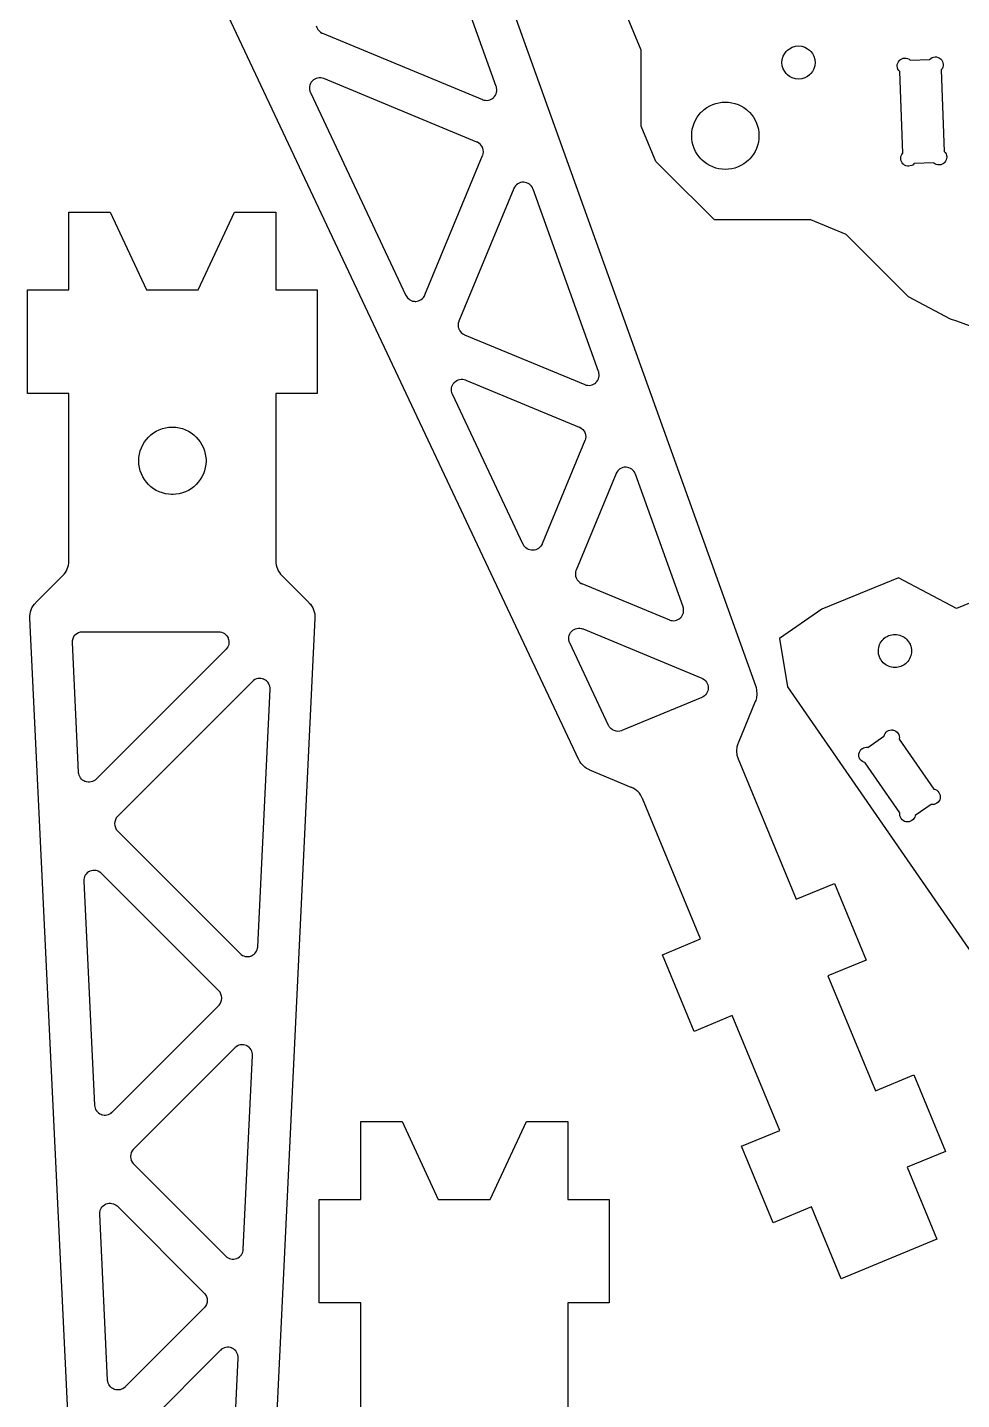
# Model space of a CAD drawing. Extents: x 0 to 997, y 0 to 569.
# Drawn here: x 0 to 90.2, y 299.7 to 432.2 of the extents above; entities that cross this region are included whole.
import ezdxf

# ---------------------------------------------------------------- set-up
doc = ezdxf.new("R2010")
doc.units = 0
doc.layers.get('0').update_dxf_attribs({"linetype": 'CONTINUOUS'})

msp = doc.modelspace()

# ---------------------------------------------------------------- linework, layer by layer
at = {"color": 0}
for points in [[(38.2522, 457.899), (70.3487, 368.554), (70.3799, 368.468), (70.4411, 368.196), (70.466, 367.831), (70.4236, 367.467), (70.3494, 367.199), (70.3143, 367.112), (68.6535, 363.104), (68.6161, 363.013), (68.5393, 362.726), (68.5012, 362.339), (68.5393, 361.95), (68.616, 361.664), (68.6535, 361.572), (74.2681, 348.018), (77.9636, 349.549), (81.0251, 342.158), (77.3296, 340.626), (81.9218, 329.54), (85.6174, 331.071), (88.6789, 323.681), (84.9833, 322.15), (87.8535, 315.221), (78.6146, 311.393), (75.7444, 318.322), (72.0489, 316.792), (68.9875, 324.183), (72.6831, 325.714), (68.0908, 336.8), (64.3953, 335.269), (61.3339, 342.661), (65.0293, 344.192), (59.4147, 357.746), (59.3958, 357.792), (59.33, 357.925), (59.2289, 358.093), (59.1122, 358.25), (58.9811, 358.394), (58.8367, 358.526), (58.6796, 358.643), (58.5113, 358.743), (58.3779, 358.81), (58.3324, 358.828), (54.3229, 360.489), (54.3229, 360.489), (54.2801, 360.507), (54.1549, 360.568), (53.9958, 360.661), (53.8467, 360.769), (53.7083, 360.889), (53.5815, 361.022), (53.4671, 361.165), (53.3661, 361.319), (53.299, 361.442), (53.2793, 361.485), (12.7993, 447.356)], [(27.9033, 432.356), (27.9594, 432.172), (28.0494, 432.003), (28.1711, 431.853), (28.3222, 431.728), (28.4542, 431.65), (28.5007, 431.631), (43.9619, 425.226), (43.9619, 425.226), (43.9957, 425.213), (44.1013, 425.181), (44.2435, 425.156), (44.3864, 425.151), (44.5279, 425.168), (44.6657, 425.204), (44.7975, 425.26), (44.9213, 425.333), (45.0082, 425.401), (45.0346, 425.426), (45.0611, 425.453), (45.1331, 425.536), (45.2135, 425.656), (45.2753, 425.785), (45.3178, 425.921), (45.3406, 426.061), (45.3432, 426.204), (45.3251, 426.347), (45.2981, 426.454), (45.2857, 426.489), (36.8724, 449.908)], [(91.6111, 403.158), (89.7907, 403.824), (89.1826, 404.042), (85.0978, 406.175), (79.0849, 412.188), (75.6706, 413.601), (66.3569, 413.601), (61.6289, 418.329), (60.7, 419.258), (59.2858, 422.672), (59.2858, 429.986), (57.8715, 433.4)], [(4.762, 280.325), (0.2249, 375.151), (0.2224, 375.203), (0.2259, 375.361), (0.2487, 375.568), (0.2926, 375.771), (0.3571, 375.968), (0.4416, 376.157), (0.5453, 376.336), (0.6678, 376.504), (0.7713, 376.624), (0.8084, 376.661), (3.4142, 379.267), (3.4492, 379.301), (3.547, 379.414), (3.664, 379.571), (3.7644, 379.739), (3.8477, 379.915), (3.9135, 380.099), (3.9612, 380.289), (3.9902, 380.483), (4, 380.632), (4, 380.681), (4, 396.853), (0, 396.853), (0, 406.853), (4, 406.853), (4, 414.353), (8, 414.353), (11.4973, 406.853), (16.5028, 406.853), (20, 414.353), (24, 414.353), (24, 406.853), (28, 406.853), (28, 396.853), (24, 396.853), (24, 380.681), (24, 380.632), (24.0099, 380.483), (24.0388, 380.289), (24.0865, 380.099), (24.1522, 379.915), (24.2356, 379.739), (24.3361, 379.571), (24.4529, 379.414), (24.5508, 379.301), (24.5858, 379.267), (27.1915, 376.661), (27.2286, 376.624), (27.3321, 376.504), (27.4546, 376.336), (27.5585, 376.157), (27.6429, 375.968), (27.7074, 375.771), (27.7512, 375.568), (27.774, 375.361), (27.7776, 375.203), (27.7751, 375.151), (23.2379, 280.325)], [(32.1944, 297.382), (32.1944, 309.053), (28.1944, 309.053), (28.1944, 319.053), (32.1944, 319.053), (32.1944, 326.553), (36.1944, 326.553), (39.6918, 319.053), (44.6972, 319.053), (48.1946, 326.553), (52.1946, 326.553), (52.1946, 319.053), (56.1946, 319.053), (56.1946, 309.053), (52.1946, 309.053), (52.1946, 297.382)], [(19.7024, 290.125), (20.3531, 303.726), (20.3531, 303.726), (20.3549, 303.764), (20.3487, 303.879), (20.3217, 304.028), (20.2733, 304.168), (20.205, 304.3), (20.1181, 304.419), (20.0139, 304.525), (19.8936, 304.617), (19.7936, 304.674), (19.7589, 304.689), (19.724, 304.704), (19.6146, 304.739), (19.4668, 304.768), (19.3181, 304.774), (19.1708, 304.757), (19.0276, 304.719), (18.8908, 304.66), (18.7632, 304.581), (18.674, 304.508), (18.6471, 304.481), (11.5212, 297.356)]]:
    msp.add_lwpolyline(points, dxfattribs=at)
for points in [[(75.62, 429.936), (75.6769, 429.879), (75.825, 429.685), (75.9714, 429.407), (76.0593, 429.11), (76.0886, 428.804), (76.0593, 428.499), (75.9714, 428.203), (75.825, 427.924), (75.6769, 427.731), (75.62, 427.674), (75.5629, 427.617), (75.3689, 427.468), (75.0907, 427.321), (74.7942, 427.233), (74.4886, 427.204), (74.1831, 427.233), (73.8865, 427.321), (73.6082, 427.468), (73.4142, 427.617), (73.3572, 427.674), (73.3001, 427.731), (73.1521, 427.924), (73.0057, 428.203), (72.9179, 428.499), (72.8886, 428.804), (72.9179, 429.11), (73.0057, 429.407), (73.1521, 429.685), (73.3001, 429.879), (73.3572, 429.936), (73.4142, 429.993), (73.6082, 430.14), (73.8865, 430.287), (74.1831, 430.375), (74.4886, 430.404), (74.7942, 430.375), (75.0907, 430.287), (75.3689, 430.14), (75.5629, 429.993), (75.62, 429.936)], [(87.1588, 429.106), (87.1844, 429.133), (87.2726, 429.206), (87.4003, 429.279), (87.5376, 429.325), (87.6803, 429.344), (87.8239, 429.336), (87.9643, 429.301), (88.0974, 429.237), (88.191, 429.171), (88.2186, 429.146), (88.2463, 429.119), (88.3192, 429.032), (88.3928, 428.904), (88.4393, 428.767), (88.4585, 428.624), (88.4503, 428.481), (88.4144, 428.34), (88.3508, 428.207), (88.285, 428.114), (88.2593, 428.086), (88.2597, 428.086), (88.5618, 420.214), (88.5888, 420.189), (88.6599, 420.103), (88.7338, 419.976), (88.7817, 419.839), (88.8004, 419.729), (88.8018, 419.692), (88.8033, 419.656), (88.7929, 419.544), (88.7558, 419.403), (88.6918, 419.271), (88.6275, 419.181), (88.6026, 419.153), (88.5776, 419.126), (88.4919, 419.056), (88.3654, 418.982), (88.2271, 418.933), (88.1174, 418.915), (88.0807, 418.914), (88.0439, 418.912), (87.9331, 418.922), (87.7914, 418.96), (87.6597, 419.024), (87.5689, 419.088), (87.5419, 419.112), (85.6661, 419.04), (85.6404, 419.013), (85.5522, 418.94), (85.4243, 418.867), (85.2869, 418.819), (85.1442, 418.8), (85.0004, 418.808), (84.8599, 418.844), (84.7268, 418.908), (84.6332, 418.974), (84.6056, 419), (84.5778, 419.025), (84.5049, 419.114), (84.4312, 419.242), (84.3847, 419.379), (84.3654, 419.522), (84.3738, 419.665), (84.4096, 419.806), (84.4732, 419.939), (84.539, 420.033), (84.5647, 420.061), (84.2626, 427.933), (84.2631, 427.932), (84.2353, 427.958), (84.1625, 428.046), (84.0889, 428.174), (84.0424, 428.311), (84.0232, 428.454), (84.0314, 428.597), (84.0672, 428.737), (84.1308, 428.871), (84.1967, 428.964), (84.2224, 428.992), (84.2481, 429.019), (84.3363, 429.093), (84.4639, 429.167), (84.6013, 429.213), (84.7439, 429.232), (84.8875, 429.224), (85.0281, 429.188), (85.161, 429.125), (85.2544, 429.058), (85.2822, 429.033), (85.2818, 429.033), (87.1592, 429.106), (87.1588, 429.106)], [(43.9676, 419.813), (43.9864, 419.858), (44.0246, 420.001), (44.0436, 420.196), (44.0246, 420.389), (43.9864, 420.533), (43.9676, 420.578), (43.9489, 420.624), (43.8747, 420.751), (43.7508, 420.903), (43.6, 421.026), (43.4717, 421.1), (43.4264, 421.119), (28.6222, 427.251), (28.5871, 427.265), (28.4768, 427.299), (28.3283, 427.324), (28.1796, 427.325), (28.0328, 427.306), (27.8906, 427.264), (27.7553, 427.203), (27.6294, 427.119), (27.5421, 427.044), (27.5158, 427.018), (27.4894, 426.99), (27.4189, 426.899), (27.3425, 426.769), (27.2869, 426.632), (27.2525, 426.487), (27.2396, 426.34), (27.2489, 426.192), (27.2806, 426.044), (27.3187, 425.936), (27.3351, 425.901), (36.5671, 406.317), (36.5826, 406.283), (36.6392, 406.189), (36.7276, 406.075), (36.8307, 405.975), (36.9462, 405.893), (37.0724, 405.826), (37.2072, 405.779), (37.349, 405.751), (37.4589, 405.743), (37.4956, 405.743), (37.5321, 405.744), (37.6417, 405.758), (37.7818, 405.793), (37.9142, 405.846), (38.0371, 405.918), (38.1486, 406.007), (38.2467, 406.111), (38.3296, 406.229), (38.3815, 406.326), (38.3956, 406.361), (43.9676, 419.813)], [(69.7156, 424.032), (69.7743, 423.972), (69.9387, 423.785), (70.1321, 423.522), (70.2957, 423.244), (70.4296, 422.957), (70.5336, 422.658), (70.6079, 422.354), (70.6526, 422.044), (70.6675, 421.733), (70.6526, 421.422), (70.6079, 421.112), (70.5336, 420.808), (70.4296, 420.51), (70.2957, 420.222), (70.1321, 419.944), (69.9387, 419.682), (69.7743, 419.494), (69.7156, 419.435), (69.6568, 419.376), (69.4688, 419.213), (69.2057, 419.018), (68.9289, 418.856), (68.6404, 418.721), (68.3428, 418.617), (68.0382, 418.543), (67.729, 418.499), (67.4175, 418.483), (67.106, 418.499), (66.7968, 418.543), (66.4922, 418.617), (66.1944, 418.721), (65.9061, 418.856), (65.6292, 419.018), (65.3663, 419.213), (65.1781, 419.376), (65.1194, 419.435), (65.0607, 419.494), (64.8962, 419.682), (64.7029, 419.944), (64.5393, 420.222), (64.4054, 420.51), (64.3014, 420.808), (64.2269, 421.112), (64.1824, 421.422), (64.1675, 421.733), (64.1824, 422.044), (64.2269, 422.354), (64.3014, 422.658), (64.4054, 422.957), (64.5393, 423.244), (64.7029, 423.522), (64.8962, 423.785), (65.0607, 423.972), (65.1194, 424.032), (65.1781, 424.09), (65.3663, 424.254), (65.6292, 424.447), (65.9061, 424.611), (66.1944, 424.746), (66.4922, 424.85), (66.7968, 424.924), (67.106, 424.968), (67.4175, 424.983), (67.729, 424.968), (68.0382, 424.924), (68.3428, 424.85), (68.6404, 424.746), (68.9289, 424.611), (69.2057, 424.447), (69.4688, 424.254), (69.6568, 424.09), (69.7156, 424.032)], [(48.8438, 416.585), (48.8308, 416.621), (48.7811, 416.725), (48.6994, 416.851), (48.601, 416.963), (48.4876, 417.058), (48.3614, 417.136), (48.2244, 417.193), (48.0787, 417.232), (47.9646, 417.246), (47.9265, 417.247), (47.8883, 417.247), (47.7736, 417.239), (47.6264, 417.208), (47.4867, 417.157), (47.3569, 417.085), (47.2392, 416.996), (47.1354, 416.889), (47.0479, 416.767), (46.9933, 416.665), (46.9786, 416.629), (41.6789, 403.835), (41.66, 403.789), (41.6218, 403.646), (41.6026, 403.451), (41.6218, 403.258), (41.66, 403.114), (41.6789, 403.069), (41.6975, 403.024), (41.7717, 402.896), (41.8956, 402.744), (42.0464, 402.621), (42.1747, 402.547), (42.22, 402.528), (53.8465, 397.713), (53.8803, 397.699), (53.9858, 397.667), (54.1281, 397.642), (54.2711, 397.638), (54.4125, 397.653), (54.5503, 397.689), (54.6821, 397.744), (54.8058, 397.819), (54.8928, 397.888), (54.9192, 397.912), (54.9457, 397.938), (55.0176, 398.021), (55.0981, 398.142), (55.1599, 398.269), (55.2024, 398.406), (55.2251, 398.546), (55.2278, 398.689), (55.2097, 398.833), (55.1826, 398.94), (55.1703, 398.974), (48.8438, 416.585)], [(41.0544, 396.797), (41.0382, 396.832), (40.9999, 396.94), (40.9682, 397.088), (40.959, 397.236), (40.9718, 397.383), (41.0062, 397.528), (41.0618, 397.667), (41.1382, 397.796), (41.2088, 397.886), (41.2351, 397.914), (41.2614, 397.942), (41.3489, 398.017), (41.4746, 398.099), (41.6099, 398.161), (41.7521, 398.203), (41.8989, 398.222), (42.0478, 398.221), (42.1962, 398.196), (42.3064, 398.162), (42.3417, 398.149), (53.311, 393.604), (53.3562, 393.586), (53.4846, 393.511), (53.6354, 393.388), (53.7593, 393.237), (53.8335, 393.108), (53.8522, 393.064), (53.871, 393.018), (53.9092, 392.875), (53.9283, 392.681), (53.9092, 392.486), (53.871, 392.343), (53.8522, 392.297), (49.7235, 382.331), (49.7094, 382.296), (49.6575, 382.199), (49.5746, 382.081), (49.4764, 381.976), (49.3651, 381.888), (49.2422, 381.817), (49.1097, 381.763), (48.9696, 381.728), (48.8601, 381.714), (48.8235, 381.714), (48.7869, 381.713), (48.6769, 381.721), (48.5353, 381.749), (48.4003, 381.796), (48.2742, 381.862), (48.1586, 381.946), (48.0557, 382.044), (47.9672, 382.158), (47.9107, 382.254), (47.8951, 382.286), (41.0544, 396.797)], [(14, 387.103), (13.9169, 387.103), (13.6677, 387.119), (13.345, 387.168), (13.0335, 387.249), (12.7349, 387.358), (12.4508, 387.494), (12.1829, 387.657), (11.9327, 387.844), (11.7019, 388.054), (11.4921, 388.285), (11.305, 388.535), (11.1423, 388.803), (11.0054, 389.088), (10.8961, 389.386), (10.816, 389.697), (10.7668, 390.019), (10.75, 390.269), (10.75, 390.353), (10.75, 390.436), (10.7668, 390.685), (10.816, 391.007), (10.8961, 391.319), (11.0054, 391.618), (11.1423, 391.901), (11.305, 392.169), (11.4921, 392.419), (11.7019, 392.65), (11.9327, 392.86), (12.1829, 393.047), (12.4508, 393.21), (12.7349, 393.347), (13.0335, 393.456), (13.345, 393.536), (13.6677, 393.586), (13.9169, 393.603), (14, 393.603), (14.0831, 393.603), (14.3322, 393.586), (14.655, 393.536), (14.9664, 393.456), (15.265, 393.347), (15.5492, 393.21), (15.8171, 393.047), (16.0672, 392.86), (16.2981, 392.65), (16.5079, 392.419), (16.695, 392.169), (16.8578, 391.901), (16.9946, 391.618), (17.1039, 391.319), (17.184, 391.007), (17.2332, 390.685), (17.25, 390.436), (17.25, 390.353), (17.25, 390.269), (17.2332, 390.019), (17.184, 389.697), (17.1039, 389.386), (16.9946, 389.088), (16.8578, 388.803), (16.695, 388.535), (16.5079, 388.285), (16.2981, 388.054), (16.0672, 387.844), (15.8171, 387.657), (15.5492, 387.494), (15.265, 387.358), (14.9664, 387.249), (14.655, 387.168), (14.3322, 387.119), (14.0831, 387.103), (14, 387.103)], [(58.7283, 389.071), (58.7154, 389.106), (58.6657, 389.21), (58.584, 389.336), (58.4856, 389.447), (58.3722, 389.543), (58.246, 389.621), (58.109, 389.679), (57.9633, 389.717), (57.8492, 389.731), (57.8111, 389.732), (57.7729, 389.733), (57.6582, 389.724), (57.511, 389.693), (57.3713, 389.642), (57.2415, 389.571), (57.1238, 389.481), (57.02, 389.374), (56.9325, 389.251), (56.8779, 389.15), (56.8633, 389.115), (53.0068, 379.804), (52.9875, 379.758), (52.9485, 379.61), (52.9304, 379.415), (52.9506, 379.222), (53.0067, 379.039), (53.0967, 378.869), (53.2183, 378.719), (53.3696, 378.593), (53.5014, 378.517), (53.5479, 378.497), (62.0082, 374.993), (62.0419, 374.979), (62.1475, 374.947), (62.2897, 374.922), (62.4326, 374.918), (62.5742, 374.935), (62.7119, 374.971), (62.8438, 375.026), (62.9675, 375.1), (63.0543, 375.168), (63.0808, 375.193), (63.1074, 375.219), (63.1793, 375.303), (63.2597, 375.422), (63.3214, 375.551), (63.364, 375.688), (63.3868, 375.828), (63.3894, 375.971), (63.3713, 376.114), (63.3443, 376.221), (63.3319, 376.256), (58.7283, 389.071)], [(101.899, 386.292), (99.9668, 380.275), (89.7325, 376.099), (84.1425, 379.046), (76.7469, 376.029), (72.6361, 373.182), (73.4333, 368.518), (98.0031, 333.032), (113.413, 327.331), (114.115, 327.071), (116.846, 328.185), (117.166, 328.862), (124.188, 343.717), (116.917, 386.261), (114.224, 390.153), (109.295, 389.31), (101.899, 386.292)], [(4.3418, 372.804), (4.3394, 372.856), (4.3527, 373.007), (4.4036, 373.201), (4.4924, 373.382), (4.582, 373.506), (4.6169, 373.542), (4.6516, 373.579), (4.7711, 373.674), (4.9469, 373.772), (5.1387, 373.832), (5.2901, 373.853), (5.3407, 373.853), (18.4657, 373.853), (18.5031, 373.853), (18.6151, 373.842), (18.7589, 373.808), (18.8949, 373.756), (19.0213, 373.683), (19.1358, 373.594), (19.2368, 373.489), (19.3219, 373.369), (19.3753, 373.269), (19.3896, 373.235), (19.4039, 373.2), (19.4364, 373.093), (19.4612, 372.947), (19.4644, 372.801), (19.4465, 372.657), (19.4079, 372.517), (19.3492, 372.383), (19.2706, 372.258), (19.1993, 372.172), (19.1729, 372.146), (6.6471, 359.619), (6.6212, 359.593), (6.536, 359.524), (6.4141, 359.446), (6.2836, 359.388), (6.1467, 359.349), (6.0057, 359.329), (5.8627, 359.329), (5.7198, 359.351), (5.6136, 359.381), (5.5795, 359.394), (5.5454, 359.407), (5.4468, 359.457), (5.3267, 359.536), (5.2202, 359.632), (5.129, 359.742), (5.054, 359.862), (4.9969, 359.994), (4.9588, 360.133), (4.9429, 360.242), (4.9411, 360.279), (4.3418, 372.804)], [(52.3824, 372.768), (52.3661, 372.801), (52.3279, 372.911), (52.2961, 373.057), (52.2869, 373.206), (52.2997, 373.354), (52.3342, 373.497), (52.3897, 373.636), (52.4663, 373.765), (52.5367, 373.857), (52.5631, 373.883), (52.5894, 373.911), (52.6768, 373.986), (52.8026, 374.069), (52.9378, 374.131), (53.0801, 374.172), (53.2269, 374.192), (53.3757, 374.19), (53.5242, 374.165), (53.6343, 374.132), (53.6696, 374.118), (65.1525, 369.361), (65.1869, 369.347), (65.2862, 369.294), (65.4065, 369.208), (65.5119, 369.108), (65.6013, 368.993), (65.6729, 368.867), (65.7258, 368.731), (65.7586, 368.588), (65.7699, 368.475), (65.7699, 368.438), (65.7699, 368.4), (65.7586, 368.287), (65.7258, 368.144), (65.6729, 368.008), (65.6013, 367.882), (65.5119, 367.768), (65.4065, 367.667), (65.2862, 367.582), (65.1869, 367.528), (65.1525, 367.514), (57.4214, 364.311), (57.3762, 364.293), (57.2338, 364.254), (57.0442, 364.235), (56.8574, 364.251), (56.6782, 364.303), (56.5114, 364.386), (56.3618, 364.499), (56.2346, 364.64), (56.1549, 364.765), (56.1342, 364.808), (52.3824, 372.768)], [(82.3201, 371.381), (82.3044, 371.418), (82.2651, 371.535), (82.2268, 371.69), (82.2044, 371.847), (82.1979, 372.004), (82.2067, 372.158), (82.2303, 372.311), (82.2682, 372.461), (82.3201, 372.606), (82.3856, 372.744), (82.4642, 372.876), (82.5553, 373), (82.6588, 373.117), (82.774, 373.222), (82.9006, 373.318), (83.0381, 373.401), (83.1483, 373.456), (83.1861, 373.471), (83.2239, 373.486), (83.3404, 373.526), (83.4964, 373.564), (83.6532, 373.586), (83.8096, 373.593), (83.9646, 373.585), (84.1171, 373.561), (84.2661, 373.522), (84.4107, 373.471), (84.5496, 373.406), (84.6818, 373.326), (84.8062, 373.236), (84.9221, 373.132), (85.0281, 373.017), (85.1231, 372.89), (85.2064, 372.753), (85.261, 372.643), (85.2765, 372.606), (85.2922, 372.567), (85.3315, 372.45), (85.3699, 372.294), (85.3922, 372.138), (85.3988, 371.982), (85.39, 371.826), (85.3664, 371.674), (85.3285, 371.525), (85.2765, 371.381), (85.2111, 371.242), (85.1325, 371.11), (85.0414, 370.985), (84.9379, 370.869), (84.8226, 370.763), (84.6961, 370.668), (84.5586, 370.585), (84.4485, 370.531), (84.4107, 370.514), (84.3728, 370.499), (84.2564, 370.46), (84.1003, 370.421), (83.9435, 370.399), (83.7871, 370.393), (83.6322, 370.401), (83.4796, 370.425), (83.3306, 370.463), (83.186, 370.514), (83.0471, 370.581), (82.915, 370.658), (82.7904, 370.75), (82.6746, 370.853), (82.5688, 370.968), (82.4736, 371.094), (82.3904, 371.232), (82.3358, 371.343), (82.3201, 371.381)], [(20.5474, 342.782), (20.5732, 342.756), (20.6583, 342.686), (20.7803, 342.608), (20.9107, 342.55), (21.0476, 342.51), (21.1887, 342.49), (21.3317, 342.492), (21.4744, 342.513), (21.5808, 342.543), (21.6149, 342.556), (21.649, 342.569), (21.7475, 342.618), (21.8678, 342.699), (21.9742, 342.794), (22.0654, 342.904), (22.1403, 343.025), (22.1975, 343.156), (22.2356, 343.296), (22.2515, 343.404), (22.2533, 343.44), (23.4426, 368.297), (23.4444, 368.335), (23.4382, 368.45), (23.4112, 368.599), (23.3629, 368.739), (23.2946, 368.871), (23.2076, 368.99), (23.1033, 369.097), (22.9832, 369.188), (22.8832, 369.244), (22.8483, 369.26), (22.8135, 369.275), (22.704, 369.311), (22.5563, 369.339), (22.4075, 369.344), (22.2603, 369.328), (22.1171, 369.29), (21.9804, 369.232), (21.8526, 369.151), (21.7636, 369.079), (21.7367, 369.053), (8.7138, 356.029), (8.6782, 355.993), (8.5857, 355.872), (8.4941, 355.699), (8.4392, 355.513), (8.4209, 355.322), (8.4392, 355.131), (8.4941, 354.946), (8.5857, 354.772), (8.6782, 354.651), (8.7138, 354.615), (20.5474, 342.782)], [(87.5613, 358.653), (87.5985, 358.646), (87.7072, 358.611), (87.8379, 358.543), (87.9508, 358.451), (88.0437, 358.342), (88.114, 358.217), (88.1592, 358.079), (88.1771, 357.932), (88.1718, 357.818), (88.165, 357.781), (88.1582, 357.743), (88.1231, 357.635), (88.0549, 357.504), (87.964, 357.392), (87.854, 357.299), (87.7285, 357.228), (87.5907, 357.183), (87.4444, 357.165), (87.3301, 357.171), (87.2929, 357.178), (85.7483, 356.108), (85.7415, 356.071), (85.7064, 355.961), (85.6382, 355.831), (85.5474, 355.718), (85.4374, 355.625), (85.3118, 355.556), (85.1742, 355.51), (85.0278, 355.492), (84.9135, 355.497), (84.8764, 355.504), (84.8392, 355.511), (84.7304, 355.546), (84.5997, 355.614), (84.4867, 355.706), (84.3939, 355.815), (84.3236, 355.94), (84.2783, 356.078), (84.2606, 356.225), (84.2658, 356.339), (84.2726, 356.376), (80.9261, 361.21), (80.8899, 361.215), (80.784, 361.25), (80.6539, 361.317), (80.5392, 361.407), (80.4646, 361.49), (80.4436, 361.519), (80.4226, 361.55), (80.3719, 361.65), (80.3271, 361.789), (80.3103, 361.933), (80.3157, 362.044), (80.3224, 362.081), (80.3289, 362.118), (80.3629, 362.224), (80.4299, 362.353), (80.5207, 362.468), (80.6031, 362.543), (80.6333, 362.564), (80.6635, 362.585), (80.7624, 362.636), (80.9018, 362.681), (81.0471, 362.697), (81.1582, 362.692), (81.1944, 362.685), (82.7389, 363.754), (82.7457, 363.792), (82.781, 363.9), (82.8492, 364.031), (82.94, 364.144), (83.0499, 364.237), (83.1756, 364.307), (83.3132, 364.353), (83.4596, 364.371), (83.5738, 364.365), (83.611, 364.358), (83.6482, 364.351), (83.7569, 364.317), (83.8876, 364.249), (84.0007, 364.157), (84.0935, 364.047), (84.1638, 363.922), (84.209, 363.783), (84.2268, 363.638), (84.2215, 363.524), (84.2147, 363.486), (87.5613, 358.653)], [(18.4806, 337.778), (18.5151, 337.813), (18.6054, 337.929), (18.6974, 338.101), (18.754, 338.289), (18.7735, 338.435), (18.7735, 338.485), (18.7735, 338.533), (18.754, 338.681), (18.6974, 338.867), (18.6054, 339.039), (18.5151, 339.157), (18.4806, 339.192), (7.15, 350.522), (7.123, 350.549), (7.0339, 350.622), (6.9061, 350.701), (6.7695, 350.76), (6.6262, 350.799), (6.479, 350.814), (6.3302, 350.808), (6.1825, 350.781), (6.0731, 350.744), (6.0382, 350.729), (6.0034, 350.714), (5.9034, 350.657), (5.7832, 350.567), (5.679, 350.46), (5.5921, 350.34), (5.5238, 350.208), (5.4754, 350.068), (5.4484, 349.919), (5.4422, 349.806), (5.4441, 349.767), (6.4789, 328.14), (6.4806, 328.104), (6.4965, 327.994), (6.5346, 327.856), (6.5917, 327.725), (6.6667, 327.604), (6.7579, 327.494), (6.8644, 327.399), (6.9845, 327.318), (7.0831, 327.269), (7.1172, 327.256), (7.1513, 327.243), (7.2575, 327.213), (7.4003, 327.192), (7.5434, 327.19), (7.6845, 327.21), (7.8213, 327.25), (7.9518, 327.308), (8.0737, 327.386), (8.1589, 327.456), (8.1848, 327.482), (18.4806, 337.778)], [(21.7503, 332.929), (21.7521, 332.967), (21.746, 333.082), (21.7189, 333.231), (21.6706, 333.371), (21.6024, 333.503), (21.5154, 333.622), (21.4111, 333.729), (21.291, 333.819), (21.191, 333.876), (21.1561, 333.892), (21.1212, 333.907), (21.0118, 333.943), (20.864, 333.971), (20.7153, 333.976), (20.5681, 333.96), (20.4249, 333.922), (20.2882, 333.864), (20.1604, 333.783), (20.0714, 333.711), (20.0444, 333.685), (10.2515, 323.892), (10.2168, 323.857), (10.1266, 323.739), (10.0347, 323.567), (9.978, 323.381), (9.9586, 323.233), (9.9586, 323.185), (9.9586, 323.135), (9.978, 322.987), (10.0347, 322.801), (10.1266, 322.629), (10.2168, 322.511), (10.2515, 322.476), (19.15, 313.579), (19.1758, 313.553), (19.2611, 313.483), (19.3829, 313.406), (19.5135, 313.346), (19.6503, 313.307), (19.7914, 313.287), (19.9344, 313.289), (20.0772, 313.31), (20.1835, 313.34), (20.2176, 313.353), (20.2518, 313.367), (20.3503, 313.415), (20.4704, 313.496), (20.5768, 313.592), (20.6682, 313.7), (20.7431, 313.822), (20.8001, 313.953), (20.8383, 314.092), (20.8542, 314.201), (20.856, 314.237), (21.7503, 332.929)], [(6.9818, 317.629), (6.9799, 317.667), (6.9861, 317.782), (7.0131, 317.931), (7.0615, 318.071), (7.1298, 318.203), (7.2167, 318.322), (7.3209, 318.429), (7.4411, 318.519), (7.5411, 318.576), (7.576, 318.592), (7.6108, 318.607), (7.7202, 318.643), (7.8679, 318.671), (8.0167, 318.676), (8.164, 318.66), (8.3072, 318.622), (8.4438, 318.563), (8.5716, 318.483), (8.6607, 318.411), (8.6877, 318.383), (17.0833, 309.989), (17.1179, 309.954), (17.2082, 309.836), (17.3001, 309.664), (17.3568, 309.478), (17.3762, 309.331), (17.3762, 309.282), (17.3762, 309.232), (17.3568, 309.085), (17.3001, 308.899), (17.2082, 308.726), (17.1179, 308.608), (17.0833, 308.574), (9.4545, 300.946), (9.4286, 300.919), (9.3434, 300.85), (9.2215, 300.772), (9.091, 300.714), (8.9541, 300.674), (8.813, 300.654), (8.67, 300.656), (8.5272, 300.676), (8.421, 300.707), (8.3869, 300.719), (8.3527, 300.733), (8.2542, 300.782), (8.134, 300.862), (8.0276, 300.958), (7.9363, 301.068), (7.8614, 301.189), (7.8042, 301.319), (7.7662, 301.458), (7.7502, 301.568), (7.7485, 301.604), (6.9818, 317.629)]]:
    msp.add_lwpolyline(points, close=True, dxfattribs=at)

doc.saveas('drawing.dxf')
